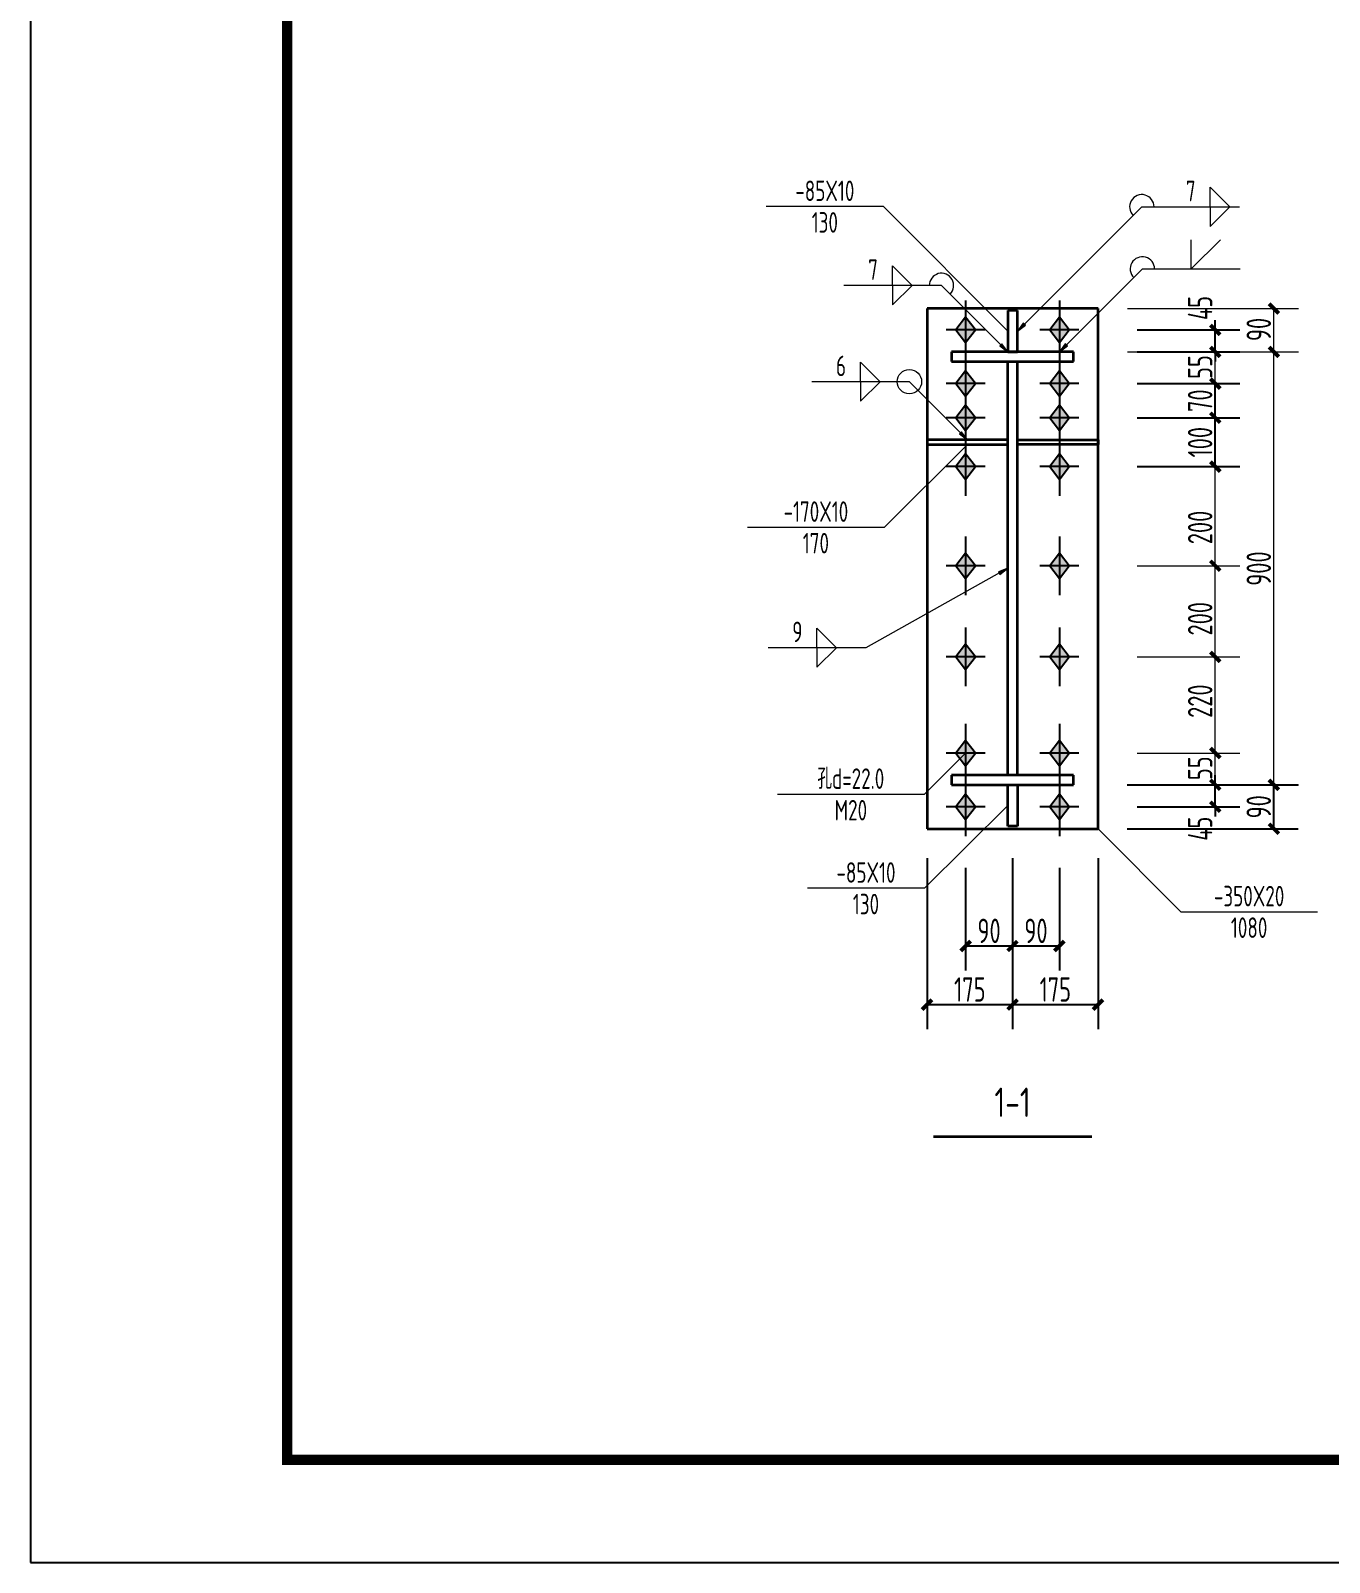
# Model space of a CAD drawing. Extents: x 19118 to 566552, y -1188739 to 92943.
# Drawn here: x 77812 to 91104, y -969996 to -954316 of the extents above; entities that cross this region are included whole.
import ezdxf
from ezdxf.enums import TextEntityAlignment as Align

# ---------------------------------------------------------------- set-up
doc = ezdxf.new("R2010")
doc.units = 0
doc.header["$LTSCALE"] = 1000
doc.header["$MEASUREMENT"] = 0
doc.layers.get('0').update_dxf_attribs({"linetype": 'CONTINUOUS'})
doc.layers.get('Defpoints').update_dxf_attribs({"linetype": 'CONTINUOUS'})
doc.layers.add('10', color=7, linetype='CONTINUOUS')
doc.layers.add('PUB_TITLE', color=4, linetype='CONTINUOUS')
for name, color, linetype, lineweight in [('20', 2, 'CONTINUOUS', 35), ('尺寸标注', 9, 'CONTINUOUS', 18), ('焊缝标注', 9, 'CONTINUOUS', 18), ('螺栓孔标注', 9, 'CONTINUOUS', 18), ('钢板标注', 9, 'CONTINUOUS', 18)]:
    doc.layers.add(name, color=color, linetype=linetype, lineweight=lineweight)
doc.styles.add('PkpmHz', font='Pkpmeng', dxfattribs={"width": 0.7, "bigfont": 'hztxt'})
doc.dimstyles.new('Pkpm_1.00', dxfattribs={"dimtxt": 250, "dimasz": 100, "dimexe": 250, "dimexo": 0.0625, "dimgap": 30, "dimtad": 1, "dimdec": 0, "dimrnd": 5, "dimzin": 0, "dimdsep": 46, "dimtxsty": 'PkpmHz', "dimblk1": 'ARCHTICK', "dimblk2": 'ARCHTICK', "dimsah": 1, "dimcen": 0.09, "dimadec": 0, "dimazin": 0, "dimtfac": 1, "dimtdec": 0, "dimtmove": 2, "dimatfit": 1, "dimfxl": 1, "dimtolj": 1, "dimtzin": 0, "dimarcsym": 0})

# ---------------------------------------------------------------- blocks, each defined once
blk = doc.blocks.new('_ArchTick')
at = {"color": 0, "linetype": 'ByBlock', "const_width": 0.4}
blk.add_lwpolyline([(-0.5, -0.5), (0.5, 0.5)], dxfattribs=at)
blk = doc.blocks.new('*D23')
at = {"layer": 'Defpoints', "color": 0, "linetype": 'Continuous'}
for p in [(88736, -957379), (89936, -957379), (88736, -957604)]:
    blk.add_point(p, dxfattribs=at)
at = {"layer": '尺寸标注', "color": 0, "linetype": 'Continuous', "lineweight": -2}
for p, q in [((89136, -957379), (90186, -957379)), ((89936, -957379), (89936, -957279)), ((89936, -957604), (89936, -957379)), ((89136, -957604), (90186, -957604)), ((89936, -957604), (89936, -957704))]:
    blk.add_line(p, q, dxfattribs=at)
at = {"layer": '尺寸标注', "color": 0, "linetype": 'Continuous', "lineweight": -2, "xscale": 100, "yscale": 100, "zscale": 100}
for p, rotation in [((89936, -957379), 270), ((89936, -957604), 90)]:
    blk.add_blockref('_ArchTick', p, dxfattribs=dict(at, rotation=rotation))
at = {"layer": '尺寸标注', "color": 0, "linetype": 'Continuous', "insert": (89781, -957155), "char_height": 250, "attachment_point": 5, "rotation": 90, "style": 'PkpmHz'}
blk.add_mtext('\\A1;45', dxfattribs=at)
blk = doc.blocks.new('*D24')
at = {"layer": 'Defpoints', "color": 0, "linetype": 'Continuous'}
for p in [(88736, -958279), (89936, -958279), (88736, -958779)]:
    blk.add_point(p, dxfattribs=at)
at = {"layer": '尺寸标注', "color": 0, "linetype": 'Continuous', "lineweight": -2}
for p, q in [((89136, -958279), (90186, -958279)), ((89936, -958779), (89936, -958279)), ((89136, -958779), (90186, -958779))]:
    blk.add_line(p, q, dxfattribs=at)
at = {"layer": '尺寸标注', "color": 0, "linetype": 'Continuous', "lineweight": -2, "xscale": 100, "yscale": 100, "zscale": 100}
for p, rotation in [((89936, -958279), 90), ((89936, -958779), 270)]:
    blk.add_blockref('_ArchTick', p, dxfattribs=dict(at, rotation=rotation))
at = {"layer": '尺寸标注', "color": 0, "linetype": 'Continuous', "insert": (89781, -958529), "char_height": 250, "attachment_point": 5, "rotation": 90, "style": 'PkpmHz'}
blk.add_mtext('\\A1;100', dxfattribs=at)
blk = doc.blocks.new('*D25')
at = {"layer": 'Defpoints', "color": 0, "linetype": 'Continuous'}
for p in [(88736, -957929), (89936, -957929), (88736, -958279)]:
    blk.add_point(p, dxfattribs=at)
at = {"layer": '尺寸标注', "color": 0, "linetype": 'Continuous', "lineweight": -2}
for p, q in [((89136, -957929), (90186, -957929)), ((89936, -958279), (89936, -957929)), ((89136, -958279), (90186, -958279))]:
    blk.add_line(p, q, dxfattribs=at)
at = {"layer": '尺寸标注', "color": 0, "linetype": 'Continuous', "lineweight": -2, "xscale": 100, "yscale": 100, "zscale": 100}
for p, rotation in [((89936, -957929), 90), ((89936, -958279), 270)]:
    blk.add_blockref('_ArchTick', p, dxfattribs=dict(at, rotation=rotation))
at = {"layer": '尺寸标注', "color": 0, "linetype": 'Continuous', "insert": (89781, -958104), "char_height": 250, "attachment_point": 5, "rotation": 90, "style": 'PkpmHz'}
blk.add_mtext('\\A1;70', dxfattribs=at)
blk = doc.blocks.new('*D26')
at = {"layer": 'Defpoints', "color": 0, "linetype": 'Continuous'}
for p in [(88736, -962036), (89936, -962036), (88736, -962261)]:
    blk.add_point(p, dxfattribs=at)
at = {"layer": '尺寸标注', "color": 0, "linetype": 'Continuous', "lineweight": -2}
for p, q in [((89936, -962036), (89936, -961936)), ((89136, -962036), (90186, -962036)), ((89936, -962261), (89936, -962036)), ((89136, -962261), (90186, -962261)), ((89936, -962261), (89936, -962361))]:
    blk.add_line(p, q, dxfattribs=at)
at = {"layer": '尺寸标注', "color": 0, "linetype": 'Continuous', "lineweight": -2, "xscale": 100, "yscale": 100, "zscale": 100}
for p, rotation in [((89936, -962036), 270), ((89936, -962261), 90)]:
    blk.add_blockref('_ArchTick', p, dxfattribs=dict(at, rotation=rotation))
at = {"layer": '尺寸标注', "color": 0, "linetype": 'Continuous', "insert": (89781, -962485), "char_height": 250, "attachment_point": 5, "rotation": 90, "style": 'PkpmHz'}
blk.add_mtext('\\A1;45', dxfattribs=at)
blk = doc.blocks.new('*D27')
at = {"layer": 'Defpoints', "color": 0, "linetype": 'Continuous'}
for p in [(87381, -962486), (87861, -962486), (87861, -963686)]:
    blk.add_point(p, dxfattribs=at)
at = {"layer": '尺寸标注', "color": 0, "linetype": 'Continuous', "lineweight": -2}
for p, q in [((87381, -962886), (87381, -963936)), ((87861, -962886), (87861, -963936)), ((87381, -963686), (87861, -963686))]:
    blk.add_line(p, q, dxfattribs=at)
at = {"layer": '尺寸标注', "color": 0, "linetype": 'Continuous', "lineweight": -2, "xscale": 100, "yscale": 100, "zscale": 100, "rotation": 180}
blk.add_blockref('_ArchTick', (87381, -963686), dxfattribs=at)
at = {"layer": '尺寸标注', "color": 0, "linetype": 'Continuous', "lineweight": -2, "xscale": 100, "yscale": 100, "zscale": 100}
blk.add_blockref('_ArchTick', (87861, -963686), dxfattribs=at)
at = {"layer": '尺寸标注', "color": 0, "linetype": 'Continuous', "insert": (87621, -963531), "char_height": 250, "attachment_point": 5, "style": 'PkpmHz'}
blk.add_mtext('\\A1;90', dxfattribs=at)
blk = doc.blocks.new('*D28')
at = {"layer": 'Defpoints', "color": 0, "linetype": 'Continuous'}
for p in [(87861, -962486), (88341, -962486), (88341, -963686)]:
    blk.add_point(p, dxfattribs=at)
at = {"layer": '尺寸标注', "color": 0, "linetype": 'Continuous', "lineweight": -2}
for p, q in [((87861, -962886), (87861, -963936)), ((88341, -962886), (88341, -963936)), ((87861, -963686), (88341, -963686))]:
    blk.add_line(p, q, dxfattribs=at)
at = {"layer": '尺寸标注', "color": 0, "linetype": 'Continuous', "lineweight": -2, "xscale": 100, "yscale": 100, "zscale": 100, "rotation": 180}
blk.add_blockref('_ArchTick', (87861, -963686), dxfattribs=at)
at = {"layer": '尺寸标注', "color": 0, "linetype": 'Continuous', "lineweight": -2, "xscale": 100, "yscale": 100, "zscale": 100}
blk.add_blockref('_ArchTick', (88341, -963686), dxfattribs=at)
at = {"layer": '尺寸标注', "color": 0, "linetype": 'Continuous', "insert": (88101, -963531), "char_height": 250, "attachment_point": 5, "style": 'PkpmHz'}
blk.add_mtext('\\A1;90', dxfattribs=at)
blk = doc.blocks.new('*D29')
at = {"layer": 'Defpoints', "color": 0, "linetype": 'Continuous'}
for p in [(86986, -962486), (87861, -962486), (87861, -964286)]:
    blk.add_point(p, dxfattribs=at)
at = {"layer": '尺寸标注', "color": 0, "linetype": 'Continuous', "lineweight": -2}
for p, q in [((86986, -962786), (86986, -964536)), ((87861, -962786), (87861, -964536)), ((86986, -964286), (87861, -964286))]:
    blk.add_line(p, q, dxfattribs=at)
at = {"layer": '尺寸标注', "color": 0, "linetype": 'Continuous', "lineweight": -2, "xscale": 100, "yscale": 100, "zscale": 100, "rotation": 180}
blk.add_blockref('_ArchTick', (86986, -964286), dxfattribs=at)
at = {"layer": '尺寸标注', "color": 0, "linetype": 'Continuous', "lineweight": -2, "xscale": 100, "yscale": 100, "zscale": 100}
blk.add_blockref('_ArchTick', (87861, -964286), dxfattribs=at)
at = {"layer": '尺寸标注', "color": 0, "linetype": 'Continuous', "insert": (87424, -964131), "char_height": 250, "attachment_point": 5, "style": 'PkpmHz'}
blk.add_mtext('\\A1;175', dxfattribs=at)
blk = doc.blocks.new('*D30')
at = {"layer": 'Defpoints', "color": 0, "linetype": 'Continuous'}
for p in [(87861, -962486), (88736, -962486), (88736, -964286)]:
    blk.add_point(p, dxfattribs=at)
at = {"layer": '尺寸标注', "color": 0, "linetype": 'Continuous', "lineweight": -2}
for p, q in [((87861, -962786), (87861, -964536)), ((88736, -962786), (88736, -964536)), ((87861, -964286), (88736, -964286))]:
    blk.add_line(p, q, dxfattribs=at)
at = {"layer": '尺寸标注', "color": 0, "linetype": 'Continuous', "lineweight": -2, "xscale": 100, "yscale": 100, "zscale": 100, "rotation": 180}
blk.add_blockref('_ArchTick', (87861, -964286), dxfattribs=at)
at = {"layer": '尺寸标注', "color": 0, "linetype": 'Continuous', "lineweight": -2, "xscale": 100, "yscale": 100, "zscale": 100}
blk.add_blockref('_ArchTick', (88736, -964286), dxfattribs=at)
at = {"layer": '尺寸标注', "color": 0, "linetype": 'Continuous', "insert": (88299, -964131), "char_height": 250, "attachment_point": 5, "style": 'PkpmHz'}
blk.add_mtext('\\A1;175', dxfattribs=at)
blk = doc.blocks.new('*D31')
at = {"layer": 'Defpoints', "color": 0, "linetype": 'Continuous'}
for p in [(88736, -962036), (90536, -962036), (88736, -962486)]:
    blk.add_point(p, dxfattribs=at)
at = {"layer": '尺寸标注', "color": 0, "linetype": 'Continuous', "lineweight": -2}
for p, q in [((89036, -962036), (90786, -962036)), ((90536, -962486), (90536, -962036)), ((89036, -962486), (90786, -962486))]:
    blk.add_line(p, q, dxfattribs=at)
at = {"layer": '尺寸标注', "color": 0, "linetype": 'Continuous', "lineweight": -2, "xscale": 100, "yscale": 100, "zscale": 100}
for p, rotation in [((90536, -962036), 90), ((90536, -962486), 270)]:
    blk.add_blockref('_ArchTick', p, dxfattribs=dict(at, rotation=rotation))
at = {"layer": '尺寸标注', "color": 0, "linetype": 'Continuous', "insert": (90381, -962261), "char_height": 250, "attachment_point": 5, "rotation": 90, "style": 'PkpmHz'}
blk.add_mtext('\\A1;90', dxfattribs=at)

msp = doc.modelspace()

# ---------------------------------------------------------------- hatches: boundary and pattern name
at = {"layer": '10'}
for points in [[(87381.35, -957249.02), (87281.35, -957379.02), (87381.35, -957509.02), (87481.35, -957379.02)], [(88341.35, -957249.02), (88241.35, -957379.02), (88341.35, -957509.02), (88441.35, -957379.02)], [(87381.35, -957799.02), (87281.35, -957929.02), (87381.35, -958059.02), (87481.35, -957929.02)], [(88341.35, -957799.02), (88241.35, -957929.02), (88341.35, -958059.02), (88441.35, -957929.02)], [(87381.35, -958149.02), (87281.35, -958279.02), (87381.35, -958409.02), (87481.35, -958279.02)], [(88341.35, -958149.02), (88241.35, -958279.02), (88341.35, -958409.02), (88441.35, -958279.02)], [(87381.35, -958649.02), (87281.35, -958779.02), (87381.35, -958909.02), (87481.35, -958779.02)], [(88341.35, -958649.02), (88241.35, -958779.02), (88341.35, -958909.02), (88441.35, -958779.02)], [(87381.35, -959663.94), (87281.35, -959793.94), (87381.35, -959923.94), (87481.35, -959793.94)], [(88341.35, -959663.94), (88241.35, -959793.94), (88341.35, -959923.94), (88441.35, -959793.94)], [(87381.35, -960596.85), (87281.35, -960726.85), (87381.35, -960856.85), (87481.35, -960726.85)], [(88341.35, -960596.85), (88241.35, -960726.85), (88341.35, -960856.85), (88441.35, -960726.85)], [(87381.35, -961580.91), (87281.35, -961710.91), (87381.35, -961840.91), (87481.35, -961710.91)], [(88341.35, -961580.91), (88241.35, -961710.91), (88341.35, -961840.91), (88441.35, -961710.91)], [(87381.35, -962130.91), (87281.35, -962260.91), (87381.35, -962390.91), (87481.35, -962260.91)], [(88341.35, -962130.91), (88241.35, -962260.91), (88341.35, -962390.91), (88441.35, -962260.91)]]:
    msp.add_hatch(color=1, dxfattribs=at).paths.add_polyline_path(points)
at = {"layer": '焊缝标注'}
for points in [[(87911.35, -957391.52), (87992.69, -957331.44), (87971.48, -957310.22)], [(87811.35, -957604.02), (87751.34, -957522.63), (87730.1, -957543.81)], [(88341.35, -957604.02), (88422.69, -957543.94), (88401.48, -957522.72)], [(87398.85, -958504.02), (87338.84, -958422.63), (87317.6, -958443.81)], [(87811.35, -959819.96), (87716.74, -959855.67), (87731.38, -959881.86)]]:
    msp.add_hatch(color=256, dxfattribs=at).paths.add_polyline_path(points)

# ---------------------------------------------------------------- linework, layer by layer
at = {"layer": '10', "ltscale": 100}
for p, q in [((87381.35, -957079.02), (87381.35, -957679.02)), ((88341.35, -957079.02), (88341.35, -957679.02)), ((87581.35, -957379.02), (87181.35, -957379.02)), ((88541.35, -957379.02), (88141.35, -957379.02)), ((87381.35, -957629.02), (87381.35, -958229.02)), ((88341.35, -957629.02), (88341.35, -958229.02)), ((87581.35, -957929.02), (87181.35, -957929.02)), ((87381.35, -957979.02), (87381.35, -958579.02)), ((88541.35, -957929.02), (88141.35, -957929.02)), ((88341.35, -957979.02), (88341.35, -958579.02)), ((87581.35, -958279.02), (87181.35, -958279.02)), ((88541.35, -958279.02), (88141.35, -958279.02)), ((87381.35, -958479.02), (87381.35, -959079.02)), ((88341.35, -958479.02), (88341.35, -959079.02)), ((87581.35, -958779.02), (87181.35, -958779.02)), ((88541.35, -958779.02), (88141.35, -958779.02)), ((87381.35, -959493.94), (87381.35, -960093.94)), ((88341.35, -959493.94), (88341.35, -960093.94)), ((87581.35, -959793.94), (87181.35, -959793.94)), ((88541.35, -959793.94), (88141.35, -959793.94)), ((87381.35, -960426.85), (87381.35, -961026.85)), ((88341.35, -960426.85), (88341.35, -961026.85)), ((87581.35, -960726.85), (87181.35, -960726.85)), ((88541.35, -960726.85), (88141.35, -960726.85)), ((87381.35, -961410.91), (87381.35, -962010.91)), ((88341.35, -961410.91), (88341.35, -962010.91)), ((87581.35, -961710.91), (87181.35, -961710.91)), ((88541.35, -961710.91), (88141.35, -961710.91)), ((87381.35, -961960.91), (87381.35, -962560.91)), ((88341.35, -961960.91), (88341.35, -962560.91)), ((87581.35, -962260.91), (87181.35, -962260.91)), ((88541.35, -962260.91), (88141.35, -962260.91))]:
    msp.add_line(p, q, dxfattribs=at)
at = {"layer": '10', "color": 3, "lineweight": 35, "ltscale": 100}
for p, q in [((88486.35, -957604.02), (87236.35, -957604.02)), ((87236.35, -957604.02), (87236.35, -957704.02)), ((87236.35, -957704.02), (88486.35, -957704.02)), ((87811.35, -961935.91), (87811.35, -957704.02)), ((87911.35, -961935.91), (87911.35, -957704.02)), ((88486.35, -957704.02), (88486.35, -957604.02)), ((88486.35, -961935.91), (87236.35, -961935.91)), ((87236.35, -961935.91), (87236.35, -962035.91)), ((88486.35, -962035.91), (88486.35, -961935.91)), ((87236.35, -962035.91), (88486.35, -962035.91))]:
    msp.add_line(p, q, dxfattribs=at)
at = {"layer": '10', "color": 7, "lineweight": 35, "ltscale": 100}
msp.add_line((87051.35, -965635.91), (88671.35, -965635.91), dxfattribs=at)
at = {"layer": '10', "color": 1, "linetype": 'Continuous'}
for points in [[(87381.35, -957249.02), (87281.35, -957379.02), (87381.35, -957509.02), (87481.35, -957379.02)], [(88341.35, -957249.02), (88241.35, -957379.02), (88341.35, -957509.02), (88441.35, -957379.02)], [(87381.35, -957799.02), (87281.35, -957929.02), (87381.35, -958059.02), (87481.35, -957929.02)], [(88341.35, -957799.02), (88241.35, -957929.02), (88341.35, -958059.02), (88441.35, -957929.02)], [(87381.35, -958149.02), (87281.35, -958279.02), (87381.35, -958409.02), (87481.35, -958279.02)], [(88341.35, -958149.02), (88241.35, -958279.02), (88341.35, -958409.02), (88441.35, -958279.02)], [(87381.35, -958649.02), (87281.35, -958779.02), (87381.35, -958909.02), (87481.35, -958779.02)], [(88341.35, -958649.02), (88241.35, -958779.02), (88341.35, -958909.02), (88441.35, -958779.02)], [(87381.35, -959663.94), (87281.35, -959793.94), (87381.35, -959923.94), (87481.35, -959793.94)], [(88341.35, -959663.94), (88241.35, -959793.94), (88341.35, -959923.94), (88441.35, -959793.94)], [(87381.35, -960596.85), (87281.35, -960726.85), (87381.35, -960856.85), (87481.35, -960726.85)], [(88341.35, -960596.85), (88241.35, -960726.85), (88341.35, -960856.85), (88441.35, -960726.85)], [(87381.35, -961580.91), (87281.35, -961710.91), (87381.35, -961840.91), (87481.35, -961710.91)], [(88341.35, -961580.91), (88241.35, -961710.91), (88341.35, -961840.91), (88441.35, -961710.91)], [(87381.35, -962130.91), (87281.35, -962260.91), (87381.35, -962390.91), (87481.35, -962260.91)], [(88341.35, -962130.91), (88241.35, -962260.91), (88341.35, -962390.91), (88441.35, -962260.91)]]:
    msp.add_lwpolyline(points, close=True, dxfattribs=at)
at = {"layer": '20', "ltscale": 100}
for p, q in [((88736.35, -957160.91), (86986.35, -957160.91)), ((86986.35, -957160.91), (86986.35, -962485.91)), ((87911.35, -957179.02), (87811.35, -957179.02)), ((87811.35, -957179.02), (87811.35, -957604.02)), ((87911.35, -957604.02), (87911.35, -957179.02)), ((88736.35, -962485.91), (88736.35, -957160.91)), ((87811.35, -957604.02), (87911.35, -957604.02)), ((87811.35, -958504.02), (86986.35, -958504.02)), ((86986.35, -958504.02), (86986.35, -958554.02)), ((86986.35, -958554.02), (87811.35, -958554.02)), ((87811.35, -958554.02), (87811.35, -958504.02)), ((87911.35, -958504.02), (88736.35, -958504.02)), ((87911.35, -958554.02), (87911.35, -958504.02)), ((88736.35, -958554.02), (87911.35, -958554.02)), ((88736.35, -958504.02), (88736.35, -958554.02)), ((87811.35, -962035.91), (87911.35, -962035.91)), ((87811.35, -962460.91), (87811.35, -962035.91)), ((87911.35, -962035.91), (87911.35, -962460.91)), ((86986.35, -962485.91), (88736.35, -962485.91)), ((87911.35, -962460.91), (87811.35, -962460.91))]:
    msp.add_line(p, q, dxfattribs=at)
at = {"layer": 'PUB_TITLE'}
msp.add_lwpolyline([(77811.65, -969995.52), (210216.65, -969995.52), (210216.65, -907625.52), (77811.65, -907625.52)], close=True, dxfattribs=at)
at = {"layer": 'PUB_TITLE', "const_width": 105}
msp.add_lwpolyline([(80436.65, -968945.52), (209166.65, -968945.52), (209166.65, -908675.52), (80436.65, -908675.52)], close=True, dxfattribs=at)
at = {"layer": '尺寸标注', "linetype": 'Continuous'}
for p, q in [((89036.35, -957160.91), (90786.35, -957160.91)), ((90536.35, -957604.02), (90536.35, -957160.91)), ((89036.35, -957604.02), (90786.35, -957604.02)), ((89036.35, -957604.02), (90786.35, -957604.02)), ((89136.35, -957604.02), (90186.35, -957604.02)), ((89936.35, -957929.02), (89936.35, -957604.02)), ((90536.35, -962035.91), (90536.35, -957604.02)), ((89136.35, -957929.02), (90186.35, -957929.02)), ((89136.35, -958779.02), (90186.35, -958779.02)), ((89936.35, -959793.94), (89936.35, -958779.02)), ((89136.35, -959793.94), (90186.35, -959793.94)), ((89136.35, -959793.94), (90186.35, -959793.94)), ((89936.35, -961710.91), (89936.35, -959793.94)), ((89136.35, -960726.85), (90186.35, -960726.85)), ((89136.35, -960726.85), (90186.35, -960726.85)), ((89136.35, -961710.91), (90186.35, -961710.91)), ((89136.35, -961710.91), (90186.35, -961710.91)), ((89936.35, -962035.91), (89936.35, -961710.91)), ((89036.35, -962035.91), (90786.35, -962035.91)), ((89136.35, -962035.91), (90186.35, -962035.91))]:
    msp.add_line(p, q, dxfattribs=at)
at = {"layer": '焊缝标注', "ltscale": 100}
for p, q in [((89884.64, -955919.23), (90084.64, -956119.23)), ((89884.64, -956119.23), (89884.64, -955919.23)), ((87911.35, -957391.52), (89184.64, -956119.23)), ((89184.64, -956119.23), (90184.64, -956119.23)), ((89884.64, -956319.23), (90084.64, -956119.23)), ((89884.64, -956119.23), (89884.64, -956319.23)), ((89690.21, -956755.82), (89690.21, -956455.82)), ((89690.21, -956755.82), (89990.21, -956455.82)), ((86833.33, -956924.38), (86633.33, -956724.38)), ((86633.33, -956924.38), (86633.33, -956724.38)), ((88341.35, -957604.02), (89190.21, -956755.82)), ((89190.21, -956755.82), (90190.21, -956755.82)), ((87133.33, -956924.38), (86133.33, -956924.38)), ((86833.33, -956924.38), (86633.33, -957124.38)), ((86633.33, -956924.38), (86633.33, -957124.38)), ((87811.35, -957604.02), (87133.33, -956924.38)), ((86505.59, -957909.34), (86305.59, -957709.34)), ((86305.59, -957909.34), (86305.59, -957709.34)), ((86805.59, -957909.34), (85805.59, -957909.34)), ((86505.59, -957909.34), (86305.59, -958109.34)), ((86305.59, -957909.34), (86305.59, -958109.34)), ((87398.85, -958504.02), (86805.59, -957909.34)), ((87811.35, -959819.96), (86358.55, -960632.25)), ((86058.55, -960632.25), (85858.54, -960432.25)), ((85858.54, -960632.25), (85858.54, -960432.25)), ((86358.55, -960632.25), (85358.54, -960632.25)), ((86058.55, -960632.25), (85858.54, -960832.25)), ((85858.54, -960632.25), (85858.54, -960832.25))]:
    msp.add_line(p, q, dxfattribs=at)
at = {"layer": '焊缝标注', "linetype": 'Continuous'}
for points in [[(87911.35, -957391.52), (87992.69, -957331.44), (87971.48, -957310.22)], [(87811.35, -957604.02), (87751.34, -957522.63), (87730.1, -957543.81)], [(88341.35, -957604.02), (88422.69, -957543.94), (88401.48, -957522.72)], [(87398.85, -958504.02), (87338.84, -958422.63), (87317.6, -958443.81)], [(87811.35, -959819.96), (87716.74, -959855.67), (87731.38, -959881.86)]]:
    msp.add_lwpolyline(points, close=True, dxfattribs=at)
at = {"layer": '焊缝标注', "ltscale": 100}
msp.add_circle((86805.59, -957909.34), 125, dxfattribs=at)
for centre, start, end in [((89184.64, -956119.23), 0, 224.977188), ((89190.21, -956755.82), 0, 224.977188), ((87133.33, -956924.38), 314.931549, 180)]:
    msp.add_arc(centre, 125, start, end, dxfattribs=at)
at = {"layer": '螺栓孔标注', "ltscale": 100}
for p, q in [((87381.35, -961710.91), (86956.24, -962134.33)), ((86956.24, -962134.33), (85456.24, -962134.33))]:
    msp.add_line(p, q, dxfattribs=at)
at = {"layer": '螺栓孔标注', "ltscale": 100, "const_width": 10}
msp.add_lwpolyline([(87386.35, -961710.91, 1), (87376.35, -961710.91, 1)], format="xyb", close=True, dxfattribs=at)
at = {"layer": '钢板标注', "ltscale": 100}
for p, q in [((86540.07, -956117.2), (85340.07, -956117.2)), ((87811.35, -957391.52), (86540.07, -956117.2)), ((87398.85, -958554.02), (86548.63, -959400.85)), ((86548.63, -959400.85), (85148.63, -959400.85)), ((87811.35, -962248.41), (86961.13, -963095.25)), ((88736.35, -962485.91), (89582.51, -963336.8)), ((86961.13, -963095.25), (85761.13, -963095.25)), ((89582.51, -963336.8), (90982.51, -963336.8))]:
    msp.add_line(p, q, dxfattribs=at)
at = {"layer": '钢板标注', "ltscale": 100, "const_width": 10}
for points in [[(87816.35, -957391.52, 1), (87806.35, -957391.52, 1)], [(87403.85, -958554.02, 1), (87393.85, -958554.02, 1)], [(87816.35, -962248.41, 1), (87806.35, -962248.41, 1)], [(88741.35, -962485.91, 1), (88731.35, -962485.91, 1)]]:
    msp.add_lwpolyline(points, format="xyb", close=True, dxfattribs=at)

# ---------------------------------------------------------------- block references
at = {"layer": '尺寸标注', "linetype": 'Continuous', "xscale": 100, "yscale": 100, "zscale": 100}
for p, rotation in [((90536.35, -957160.91), 90), ((89936.35, -957604.02), 90), ((90536.35, -957604.02), 270), ((90536.35, -957604.02), 90), ((89936.35, -957929.02), 270), ((89936.35, -958779.02), 90), ((89936.35, -959793.94), 90), ((89936.35, -959793.94), 270), ((89936.35, -960726.85), 270), ((89936.35, -960726.85), 90), ((89936.35, -961710.91), 90), ((89936.35, -961710.91), 270), ((89936.35, -962035.91), 270), ((90536.35, -962035.91), 270)]:
    msp.add_blockref('_ArchTick', p, dxfattribs=dict(at, rotation=rotation))

# ---------------------------------------------------------------- texts
at = {"layer": '10', "color": 7, "lineweight": 25, "style": 'PkpmHz', "width": 0.77}
msp.add_text('1-1', height=300, dxfattribs=at).set_placement((87861.35, -965285.91), align=Align.MIDDLE_CENTER)
at = {"layer": '尺寸标注', "style": 'PkpmHz', "width": 0.7}
for s, p in [('90', (90506.35, -957493.52)), ('55', (89906.35, -957880.94)), ('200', (89906.35, -959573.23)), ('900', (90506.35, -959998.33)), ('200', (89906.35, -960507.38)), ('220', (89906.35, -961350.98)), ('55', (89906.35, -961987.84))]:
    msp.add_text(s, height=250, rotation=90, dxfattribs=at).set_placement(p)
at = {"layer": '焊缝标注', "style": 'PkpmHz', "width": 0.71}
for s, p in [('7', (89684.64, -956062.62)), ('7', (86433.33, -956867.77)), ('6', (86105.59, -957852.72)), ('9', (85658.54, -960575.64))]:
    msp.add_text(s, height=210, dxfattribs=at).set_placement(p, align=Align.CENTER)
at = {"layer": '螺栓孔标注', "style": 'PkpmHz', "width": 0.71}
msp.add_text('孔d=22.0', height=210, dxfattribs=at).set_placement((86206.24, -962077.72), align=Align.CENTER)
msp.add_text('M20', height=210, dxfattribs=at).set_placement((86206.24, -962190.95), align=Align.TOP_CENTER)
at = {"layer": '钢板标注', "style": 'PkpmHz', "width": 0.71}
for s, p in [('-85X10', (85940.07, -956060.59)), ('-170X10', (85848.63, -959344.24)), ('-85X10', (86361.13, -963038.64)), ('-350X20', (90282.51, -963280.19))]:
    msp.add_text(s, height=210, dxfattribs=at).set_placement(p, align=Align.CENTER)
for s, p in [('130', (85940.07, -956173.82)), ('170', (85848.63, -959457.47)), ('130', (86361.13, -963151.87)), ('1080', (90282.51, -963393.42))]:
    msp.add_text(s, height=210, dxfattribs=at).set_placement(p, align=Align.TOP_CENTER)

# ---------------------------------------------------------------- dimensions: what is measured, and where the dimension line sits
at = {"layer": '尺寸标注', "linetype": 'Continuous'}
for base, p1, p2, picture, middle in [((89936.35, -957379.02), (88736.35, -957604.02), (88736.35, -957379.02), '*D23', (89781.1, -957155.39)), ((89936.35, -962035.91), (88736.35, -962260.91), (88736.35, -962035.91), '*D26', (89781.1, -962484.54))]:
    dim = msp.add_linear_dim(base=base, p1=p1, p2=p2, angle=90, text='45', dimstyle='Pkpm_1.00', override={"dimexo": 400, "dimtih": 0, "dimtoh": 0}, dxfattribs=at)
    dim.commit()
    dim.dimension.update_dxf_attribs({"geometry": picture, "text_midpoint": middle, "dimtype": 160})
for base, p1, p2, text, override, picture, middle in [((89936.35, -957929.02), (88736.35, -958279.02), (88736.35, -957929.02), '70', {"dimexo": 400, "dimtih": 0, "dimtoh": 0}, '*D25', (89781.35, -958104.02)), ((89936.35, -958279.02), (88736.35, -958779.02), (88736.35, -958279.02), '100', {"dimexo": 400, "dimtih": 0, "dimtoh": 0}, '*D24', (89781.35, -958529.02)), ((90536.35, -962035.91), (88736.35, -962485.91), (88736.35, -962035.91), '90', {"dimexo": 300, "dimtih": 0, "dimtoh": 0}, '*D31', (90381.35, -962260.91))]:
    dim = msp.add_linear_dim(base=base, p1=p1, p2=p2, angle=90, text=text, dimstyle='Pkpm_1.00', override=override, dxfattribs=at)
    dim.commit()
    dim.dimension.update_dxf_attribs({"geometry": picture, "text_midpoint": middle})
for base, p1, p2, text, override, picture, middle in [((87861.35, -964285.91), (86986.35, -962485.91), (87861.35, -962485.91), '175', {"dimexo": 300, "dimtih": 0, "dimtoh": 0}, '*D29', (87423.85, -964130.91)), ((87861.35, -963685.91), (87381.35, -962485.91), (87861.35, -962485.91), '90', {"dimexo": 400, "dimtih": 0, "dimtoh": 0}, '*D27', (87621.35, -963530.91)), ((88341.35, -963685.91), (87861.35, -962485.91), (88341.35, -962485.91), '90', {"dimexo": 400, "dimtih": 0, "dimtoh": 0}, '*D28', (88101.35, -963530.91)), ((88736.35, -964285.91), (87861.35, -962485.91), (88736.35, -962485.91), '175', {"dimexo": 300, "dimtih": 0, "dimtoh": 0}, '*D30', (88298.85, -964130.91))]:
    dim = msp.add_linear_dim(base=base, p1=p1, p2=p2, text=text, dimstyle='Pkpm_1.00', override=override, dxfattribs=at)
    dim.commit()
    dim.dimension.update_dxf_attribs({"geometry": picture, "text_midpoint": middle})

doc.saveas('drawing.dxf')
